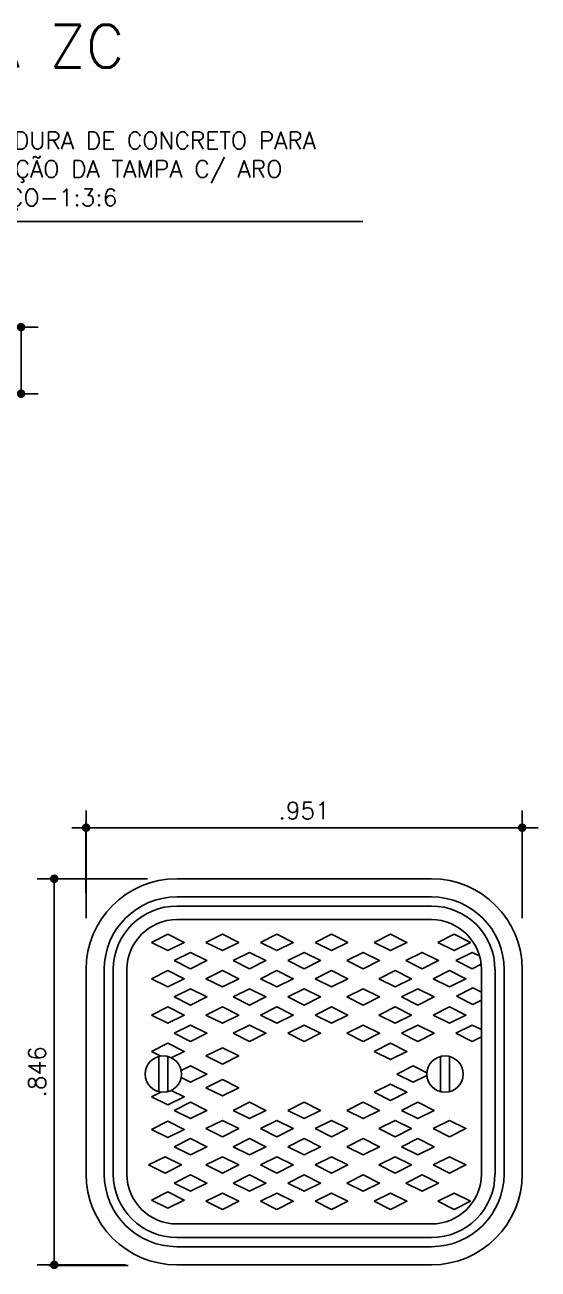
# Model space of a CAD drawing. Extents: x -0.63 to 7.2, y 0.36 to 7.66.
# Drawn here: x 4.2 to 7.2, y 0.38 to 7.66 of the extents above; entities that cross this region are included whole.
import ezdxf

# ---------------------------------------------------------------- set-up
doc = ezdxf.new("R2010")
doc.units = 0
doc.header["$LTSCALE"] = 100
doc.header["$MEASUREMENT"] = 0
doc.header["$PDMODE"] = 3
doc.header["$PDSIZE"] = -15
doc.layers.get('0').update_dxf_attribs({"linetype": 'CONTINUOUS'})
doc.layers.get('DEFPOINTS').update_dxf_attribs({"linetype": 'CONTINUOUS'})
doc.layers.add('DETALHES', color=7, linetype='CONTINUOUS')
doc.styles.add('ROMANS', font='romans.shx', dxfattribs={"height": 0.1})
doc.dimstyles.new('LINEAR', dxfattribs={"dimtxt": 0.1, "dimasz": 0.05, "dimexe": 0.1, "dimexo": 0.3, "dimgap": 0.05, "dimtad": 1, "dimlfac": 0.4, "dimzin": 5, "dimtxsty": 'ROMANS', "dimblk1": 'DOT', "dimblk2": 'DOT', "dimsah": 1, "dimcen": 0.09, "dimclrd": 1, "dimclre": 1, "dimclrt": 3, "dimazin": 3, "dimtfac": 0.0018, "dimtix": 1, "dimtofl": 0, "dimtmove": 0, "dimatfit": 3, "dimtolj": 1, "dimtzin": 1})

# ---------------------------------------------------------------- blocks, each defined once
blk = doc.blocks.new('_DOT')
at = {"color": 0, "linetype": 'BYBLOCK'}
blk.add_line((-0.5, 0), (-1, 0), dxfattribs=at)
at = {"color": 0, "linetype": 'BYBLOCK', "const_width": 0.5}
blk.add_lwpolyline([(-0.25, 0, 1), (0.25, 0, 1)], format="xyb", close=True, dxfattribs=at)
blk = doc.blocks.new('*D5')
at = {"color": 1, "linetype": 'BYBLOCK'}
for p, q in [((4.5573, 2.4319), (4.5573, 3.0618)), ((7.107, 2.4319), (7.107, 3.0618)), ((4.6073, 2.9618), (7.057, 2.9618))]:
    blk.add_line(p, q, dxfattribs=at)
at = {"layer": 'DEFPOINTS', "color": 0, "linetype": 'BYBLOCK'}
for p in [(7.107, 2.9618), (4.5573, 2.1319), (7.107, 2.1319)]:
    blk.add_point(p, dxfattribs=at)
at = {"color": 1, "linetype": 'BYBLOCK', "xscale": 0.05, "yscale": 0.05, "zscale": 0.05, "rotation": 180}
blk.add_blockref('_DOT', (4.5573, 2.9618), dxfattribs=at)
at = {"color": 1, "linetype": 'BYBLOCK', "xscale": 0.05, "yscale": 0.05, "zscale": 0.05}
blk.add_blockref('_DOT', (7.107, 2.9618), dxfattribs=at)
at = {"color": 3, "linetype": 'BYBLOCK', "insert": (5.8321, 3.0618), "char_height": 0.1, "attachment_point": 5, "style": 'ROMANS'}
blk.add_mtext('\\A1;.951', dxfattribs=at)
blk = doc.blocks.new('*D6')
at = {"color": 1, "linetype": 'BYBLOCK'}
for p, q in [((4.7885, 2.6631), (4.2714, 2.6631)), ((4.3714, 2.6131), (4.3714, 0.4555)), ((4.7885, 0.4055), (4.2714, 0.4055))]:
    blk.add_line(p, q, dxfattribs=at)
at = {"layer": 'DEFPOINTS', "color": 0, "linetype": 'BYBLOCK'}
for p in [(5.0885, 2.6631), (4.3714, 0.4055), (5.0885, 0.4055)]:
    blk.add_point(p, dxfattribs=at)
at = {"color": 1, "linetype": 'BYBLOCK', "xscale": 0.05, "yscale": 0.05, "zscale": 0.05}
for p, rotation in [((4.3714, 2.6631), 90), ((4.3714, 0.4055), 270)]:
    blk.add_blockref('_DOT', p, dxfattribs=dict(at, rotation=rotation))
at = {"color": 3, "linetype": 'BYBLOCK', "insert": (4.2714, 1.5343), "char_height": 0.1, "attachment_point": 5, "rotation": 90, "style": 'ROMANS'}
blk.add_mtext('\\A1;.846', dxfattribs=at)
blk = doc.blocks.new('*D7')
at = {"color": 1, "linetype": 'BYBLOCK'}
for p, q in [((3.6644, 5.8891), (4.2774, 5.8891)), ((4.1774, 5.8391), (4.1774, 5.5497)), ((3.6644, 5.4997), (4.2774, 5.4997))]:
    blk.add_line(p, q, dxfattribs=at)
at = {"layer": 'DEFPOINTS', "color": 0, "linetype": 'BYBLOCK'}
for p in [(3.3644, 5.8891), (3.3644, 5.4997), (4.1774, 5.4997)]:
    blk.add_point(p, dxfattribs=at)
at = {"color": 1, "linetype": 'BYBLOCK', "xscale": 0.05, "yscale": 0.05, "zscale": 0.05}
for p, rotation in [((4.1774, 5.8891), 90), ((4.1774, 5.4997), 270)]:
    blk.add_blockref('_DOT', p, dxfattribs=dict(at, rotation=rotation))
at = {"color": 3, "linetype": 'BYBLOCK', "insert": (4.0774, 5.6944), "char_height": 0.1, "attachment_point": 5, "rotation": 90, "style": 'ROMANS'}
blk.add_mtext('\\A1;.15', dxfattribs=at)

msp = doc.modelspace()

# ---------------------------------------------------------------- linework, layer by layer
at = {"layer": 'DETALHES', "color": 1}
for p, q in [((4.5565, 2.5815), (4.5565, 2.9926)), ((4.4742, 2.9618), (7.1996, 2.9618)), ((7.1071, 2.5712), (7.1071, 2.9823)), ((4.9165, 2.6637), (4.3508, 2.6637)), ((4.8033, 0.4026), (4.3405, 0.4026))]:
    msp.add_line(p, q, dxfattribs=at)
at = {"layer": 'DETALHES', "color": 4}
for p, q in [((6.5758, 2.6631), (5.0885, 2.6631)), ((4.5573, 2.1319), (4.5573, 0.9367)), ((7.107, 0.9367), (7.107, 2.1319)), ((4.9822, 1.6239), (4.9822, 1.4182)), ((5.0353, 1.6239), (5.0353, 1.4182)), ((6.629, 1.6239), (6.629, 1.4182)), ((6.6821, 1.6239), (6.6821, 1.4182)), ((5.0885, 0.4055), (6.5758, 0.4055))]:
    msp.add_line(p, q, dxfattribs=at)
at = {"layer": 'DETALHES', "color": 2}
for p, q in [((6.5758, 2.5569), (5.0885, 2.5569)), ((6.5758, 2.5038), (5.0885, 2.5038)), ((6.5758, 2.4241), (5.0885, 2.4241)), ((4.6635, 2.1319), (4.6635, 0.9367)), ((4.7166, 2.1319), (4.7166, 0.9367)), ((4.7963, 2.1319), (4.7963, 0.9367)), ((6.868, 0.9367), (6.868, 2.1319)), ((6.9477, 0.9367), (6.9477, 2.1319)), ((7.0008, 0.9367), (7.0008, 2.1319)), ((5.0885, 0.6446), (6.5758, 0.6446)), ((5.0885, 0.5649), (6.5758, 0.5649)), ((5.0885, 0.5117), (6.5758, 0.5117))]:
    msp.add_line(p, q, dxfattribs=at)
at = {"layer": 'DETALHES', "color": 1}
for points in [[(3.4012, 5.9921), (3.716, 6.5064), (6.1755, 6.5064)], [(4.9397, 2.2913), (5.0353, 2.3391), (5.131, 2.2913), (5.0353, 2.2435), (4.9397, 2.2913)], [(5.2584, 2.2913), (5.3541, 2.3391), (5.4497, 2.2913), (5.3541, 2.2435), (5.2584, 2.2913)], [(5.5772, 2.2913), (5.6728, 2.3391), (5.7684, 2.2913), (5.6728, 2.2435), (5.5772, 2.2913)], [(5.8959, 2.2913), (5.9915, 2.3391), (6.0871, 2.2913), (5.9915, 2.2435), (5.8959, 2.2913)], [(6.2412, 2.2913), (6.3368, 2.3391), (6.4324, 2.2913), (6.3368, 2.2435), (6.2412, 2.2913)], [(6.613, 2.2913), (6.7086, 2.3391), (6.8043, 2.2913), (6.7086, 2.2435), (6.613, 2.2913)], [(5.0725, 2.185), (5.1681, 2.2329), (5.2638, 2.185), (5.1681, 2.1372), (5.0725, 2.185)], [(5.4178, 2.185), (5.5134, 2.2329), (5.609, 2.185), (5.5134, 2.1372), (5.4178, 2.185)], [(5.7365, 2.185), (5.8321, 2.2329), (5.9278, 2.185), (5.8321, 2.1372), (5.7365, 2.185)], [(6.0818, 2.185), (6.1774, 2.2329), (6.273, 2.185), (6.1774, 2.1372), (6.0818, 2.185)], [(6.4271, 2.185), (6.5227, 2.2329), (6.6183, 2.185), (6.5227, 2.1372), (6.4271, 2.185)], [(6.7193, 2.185), (6.8149, 2.2329), (6.8568, 2.2119)], [(6.8663, 2.163), (6.8149, 2.1372), (6.7193, 2.185)], [(4.9397, 2.0788), (5.0353, 2.1266), (5.131, 2.0788), (5.0353, 2.031), (4.9397, 2.0788)], [(5.2584, 2.0788), (5.3541, 2.1266), (5.4497, 2.0788), (5.3541, 2.031), (5.2584, 2.0788)], [(5.5772, 2.0788), (5.6728, 2.1266), (5.7684, 2.0788), (5.6728, 2.031), (5.5772, 2.0788)], [(5.8959, 2.0788), (5.9915, 2.1266), (6.0871, 2.0788), (5.9915, 2.031), (5.8959, 2.0788)], [(6.2677, 2.0788), (6.3634, 2.1266), (6.459, 2.0788), (6.3634, 2.031), (6.2677, 2.0788)], [(6.5865, 2.0788), (6.6821, 2.1266), (6.7777, 2.0788), (6.6821, 2.031), (6.5865, 2.0788)], [(5.0725, 1.9726), (5.1681, 2.0204), (5.2638, 1.9726), (5.1681, 1.9248), (5.0725, 1.9726)], [(5.4178, 1.9726), (5.5134, 2.0204), (5.609, 1.9726), (5.5134, 1.9248), (5.4178, 1.9726)], [(5.7365, 1.9726), (5.8321, 2.0204), (5.9278, 1.9726), (5.8321, 1.9248), (5.7365, 1.9726)], [(6.0818, 1.9726), (6.1774, 2.0204), (6.273, 1.9726), (6.1774, 1.9248), (6.0818, 1.9726)], [(6.4005, 1.9726), (6.4962, 2.0204), (6.5918, 1.9726), (6.4962, 1.9248), (6.4005, 1.9726)], [(6.722, 1.9766), (6.8176, 2.0244), (6.868, 1.9992)], [(6.868, 1.954), (6.8176, 1.9288), (6.722, 1.9766)], [(4.9397, 1.8663), (5.0353, 1.9141), (5.131, 1.8663), (5.0353, 1.8185), (4.9397, 1.8663)], [(5.2584, 1.8663), (5.3541, 1.9141), (5.4497, 1.8663), (5.3541, 1.8185), (5.2584, 1.8663)], [(5.5772, 1.8663), (5.6728, 1.9141), (5.7684, 1.8663), (5.6728, 1.8185), (5.5772, 1.8663)], [(5.8959, 1.8663), (5.9915, 1.9141), (6.0871, 1.8663), (5.9915, 1.8185), (5.8959, 1.8663)], [(6.2677, 1.8663), (6.3634, 1.9141), (6.459, 1.8663), (6.3634, 1.8185), (6.2677, 1.8663)], [(6.5865, 1.8663), (6.6821, 1.9141), (6.7777, 1.8663), (6.6821, 1.8185), (6.5865, 1.8663)], [(5.0725, 1.7601), (5.1681, 1.8079), (5.2638, 1.7601), (5.1681, 1.7123), (5.0725, 1.7601)], [(5.4178, 1.7601), (5.5134, 1.8079), (5.609, 1.7601), (5.5134, 1.7123), (5.4178, 1.7601)], [(5.7365, 1.7601), (5.8321, 1.8079), (5.9278, 1.7601), (5.8321, 1.7123), (5.7365, 1.7601)], [(6.0818, 1.7601), (6.1774, 1.8079), (6.273, 1.7601), (6.1774, 1.7123), (6.0818, 1.7601)], [(6.4005, 1.7601), (6.4962, 1.8079), (6.5918, 1.7601), (6.4962, 1.7123), (6.4005, 1.7601)], [(6.7193, 1.7601), (6.8149, 1.8079), (6.868, 1.7813)], [(6.868, 1.7388), (6.8149, 1.7123), (6.7193, 1.7601)], [(4.9397, 1.6538), (5.0353, 1.7016), (5.131, 1.6538), (5.0558, 1.6163)], [(5.2584, 1.6273), (5.3541, 1.6751), (5.4497, 1.6273), (5.3541, 1.5795), (5.2584, 1.6273)], [(6.2412, 1.6538), (6.3368, 1.7016), (6.4324, 1.6538), (6.3368, 1.606), (6.2412, 1.6538)], [(4.9947, 1.6263), (4.9397, 1.6538)], [(5.1131, 1.5008), (5.1681, 1.4732), (5.2638, 1.521), (5.1681, 1.5688), (5.1131, 1.5413)], [(6.5496, 1.5289), (6.4696, 1.5688), (6.374, 1.521)], [(5.2584, 1.4414), (5.3541, 1.3935), (5.4497, 1.4414), (5.3541, 1.4892), (5.2584, 1.4414)], [(6.2412, 1.4148), (6.3368, 1.367), (6.4324, 1.4148), (6.3368, 1.4626), (6.2412, 1.4148)], [(6.374, 1.521), (6.4696, 1.4732), (6.5496, 1.5132)], [(5.0558, 1.4258), (5.131, 1.3882), (5.0353, 1.3404), (4.9397, 1.3882)], [(4.9397, 1.3882), (4.9947, 1.4157)], [(5.0725, 1.3086), (5.1681, 1.2607), (5.2638, 1.3086), (5.1681, 1.3564), (5.0725, 1.3086)], [(5.4178, 1.3086), (5.5134, 1.2607), (5.609, 1.3086), (5.5134, 1.3564), (5.4178, 1.3086)], [(5.7365, 1.3086), (5.8321, 1.2607), (5.9278, 1.3086), (5.8321, 1.3564), (5.7365, 1.3086)], [(6.0818, 1.3086), (6.1774, 1.2607), (6.273, 1.3086), (6.1774, 1.3564), (6.0818, 1.3086)], [(6.4005, 1.3086), (6.4962, 1.2607), (6.5918, 1.3086), (6.4962, 1.3564), (6.4005, 1.3086)], [(4.9397, 1.1977), (5.0353, 1.2455), (5.131, 1.1977), (5.0353, 1.1499), (4.9397, 1.1977)], [(5.2584, 1.2023), (5.3541, 1.1545), (5.4497, 1.2023), (5.3541, 1.2501), (5.2584, 1.2023)], [(5.5772, 1.2023), (5.6728, 1.1545), (5.7684, 1.2023), (5.6728, 1.2501), (5.5772, 1.2023)], [(5.8959, 1.2023), (5.9915, 1.1545), (6.0871, 1.2023), (5.9915, 1.2501), (5.8959, 1.2023)], [(6.2677, 1.2023), (6.3634, 1.1545), (6.459, 1.2023), (6.3634, 1.2501), (6.2677, 1.2023)], [(6.5865, 1.2023), (6.6821, 1.1545), (6.7777, 1.2023), (6.6821, 1.2501), (6.5865, 1.2023)], [(5.0725, 1.0961), (5.1681, 1.0483), (5.2638, 1.0961), (5.1681, 1.1439), (5.0725, 1.0961)], [(5.4178, 1.0961), (5.5134, 1.0483), (5.609, 1.0961), (5.5134, 1.1439), (5.4178, 1.0961)], [(5.7365, 1.0961), (5.8321, 1.0483), (5.9278, 1.0961), (5.8321, 1.1439), (5.7365, 1.0961)], [(6.0818, 1.0961), (6.1774, 1.0483), (6.273, 1.0961), (6.1774, 1.1439), (6.0818, 1.0961)], [(6.4005, 1.0961), (6.4962, 1.0483), (6.5918, 1.0961), (6.4962, 1.1439), (6.4005, 1.0961)], [(4.9233, 0.9898), (5.019, 0.942), (5.1146, 0.9898), (5.019, 1.0376), (4.9233, 0.9898)], [(5.2584, 0.9898), (5.3541, 0.942), (5.4497, 0.9898), (5.3541, 1.0376), (5.2584, 0.9898)], [(5.5772, 0.9898), (5.6728, 0.942), (5.7684, 0.9898), (5.6728, 1.0376), (5.5772, 0.9898)], [(5.8959, 0.9898), (5.9915, 0.942), (6.0871, 0.9898), (5.9915, 1.0376), (5.8959, 0.9898)], [(6.2677, 0.9898), (6.3634, 0.942), (6.459, 0.9898), (6.3634, 1.0376), (6.2677, 0.9898)], [(6.5865, 0.9898), (6.6821, 0.942), (6.7777, 0.9898), (6.6821, 1.0376), (6.5865, 0.9898)], [(5.0725, 0.8836), (5.1681, 0.8358), (5.2638, 0.8836), (5.1681, 0.9314), (5.0725, 0.8836)], [(5.4178, 0.8836), (5.5134, 0.8358), (5.609, 0.8836), (5.5134, 0.9314), (5.4178, 0.8836)], [(5.7365, 0.8836), (5.8321, 0.8358), (5.9278, 0.8836), (5.8321, 0.9314), (5.7365, 0.8836)], [(6.0818, 0.8836), (6.1774, 0.8358), (6.273, 0.8836), (6.1774, 0.9314), (6.0818, 0.8836)], [(6.4271, 0.8836), (6.5227, 0.8358), (6.6183, 0.8836), (6.5227, 0.9314), (6.4271, 0.8836)], [(4.9397, 0.7843), (5.0353, 0.8321), (5.131, 0.7843), (5.0353, 0.7365), (4.9397, 0.7843)], [(5.2584, 0.7774), (5.3541, 0.7295), (5.4497, 0.7774), (5.3541, 0.8252), (5.2584, 0.7774)], [(5.5772, 0.7774), (5.6728, 0.7295), (5.7684, 0.7774), (5.6728, 0.8252), (5.5772, 0.7774)], [(5.8959, 0.7774), (5.9915, 0.7295), (6.0871, 0.7774), (5.9915, 0.8252), (5.8959, 0.7774)], [(6.2412, 0.7774), (6.3368, 0.7295), (6.4324, 0.7774), (6.3368, 0.8252), (6.2412, 0.7774)], [(6.613, 0.7774), (6.7086, 0.7295), (6.8043, 0.7774), (6.7086, 0.8252), (6.613, 0.7774)]]:
    msp.add_lwpolyline(points, dxfattribs=at)
at = {"layer": 'DETALHES', "color": 2}
msp.add_lwpolyline([(5.1131, 1.5008), (5.1681, 1.4732), (5.2638, 1.521), (5.1681, 1.5688), (5.1131, 1.5413)], dxfattribs=at)
msp.add_lwpolyline([(5.1131, 1.5008), (5.1681, 1.4732), (5.2638, 1.521), (5.1681, 1.5688), (5.1131, 1.5413)], dxfattribs=at)
at = {"layer": 'DETALHES', "color": 4}
for centre in [(5.0088, 1.521), (6.6555, 1.521)]:
    msp.add_circle(centre, 0.1062, dxfattribs=at)
for centre, start, end in [((5.0885, 2.1319), 90, 180), ((6.5758, 2.1319), 0, 90), ((5.0885, 0.9367), 180, 270), ((6.5758, 0.9367), 270, 0)]:
    msp.add_arc(centre, 0.5312, start, end, dxfattribs=at)
at = {"layer": 'DETALHES', "color": 2}
for centre, radius, start, end in [((5.0885, 2.1319), 0.425, 90, 180), ((6.5758, 2.1319), 0.425, 0, 90), ((5.0885, 2.1319), 0.3718, 90, 180), ((6.5758, 2.1319), 0.3718, 0, 90), ((5.0885, 2.1319), 0.2922, 90, 180), ((6.5758, 2.1319), 0.2922, 0, 90), ((5.0885, 0.9367), 0.425, 180, 270), ((5.0885, 0.9367), 0.3718, 180, 270), ((5.0885, 0.9367), 0.2922, 180, 270), ((6.5758, 0.9367), 0.425, 270, 0), ((6.5758, 0.9367), 0.3718, 270, 0), ((6.5758, 0.9367), 0.2922, 270, 0)]:
    msp.add_arc(centre, radius, start, end, dxfattribs=at)

# ---------------------------------------------------------------- texts
at = {"layer": 'DETALHES', "insert": (1.0854, 7.6563), "char_height": 0.25, "width": 4.418082, "attachment_point": 1, "style": 'ROMANS'}
msp.add_mtext('\\C6;DETALHE DA CAIXA ZC', dxfattribs=at)
at = {"layer": 'DETALHES', "color": 3, "insert": (3.866, 6.7992), "char_height": 0.1, "attachment_point": 4, "style": 'ROMANS'}
msp.add_mtext('\\A1;MOLDURA DE CONCRETO PARA\\PFIXAÇÃO DA TAMPA C/ ARO\\PTRAÇO-1:3:6', dxfattribs=at)

# ---------------------------------------------------------------- dimensions: what is measured, and where the dimension line sits
at = {"layer": 'DETALHES'}
for base, p1, p2, text, picture, middle in [((4.1774, 5.4997), (3.3644, 5.8891), (3.3644, 5.4997), '.15', '*D7', (4.0774, 5.6944)), ((4.3714, 0.4055), (5.0885, 2.6631), (5.0885, 0.4055), '.846', '*D6', (4.2714, 1.5343))]:
    dim = msp.add_linear_dim(base=base, p1=p1, p2=p2, angle=90, text=text, dimstyle='LINEAR', dxfattribs=at)
    dim.commit()
    dim.dimension.update_dxf_attribs({"geometry": picture, "text_midpoint": middle})
dim = msp.add_linear_dim(base=(7.107, 2.9618), p1=(4.5573, 2.1319), p2=(7.107, 2.1319), text='.951', dimstyle='LINEAR', dxfattribs=at)
dim.commit()
dim.dimension.update_dxf_attribs({"geometry": '*D5', "text_midpoint": (5.8321, 3.0618)})

doc.saveas('drawing.dxf')
